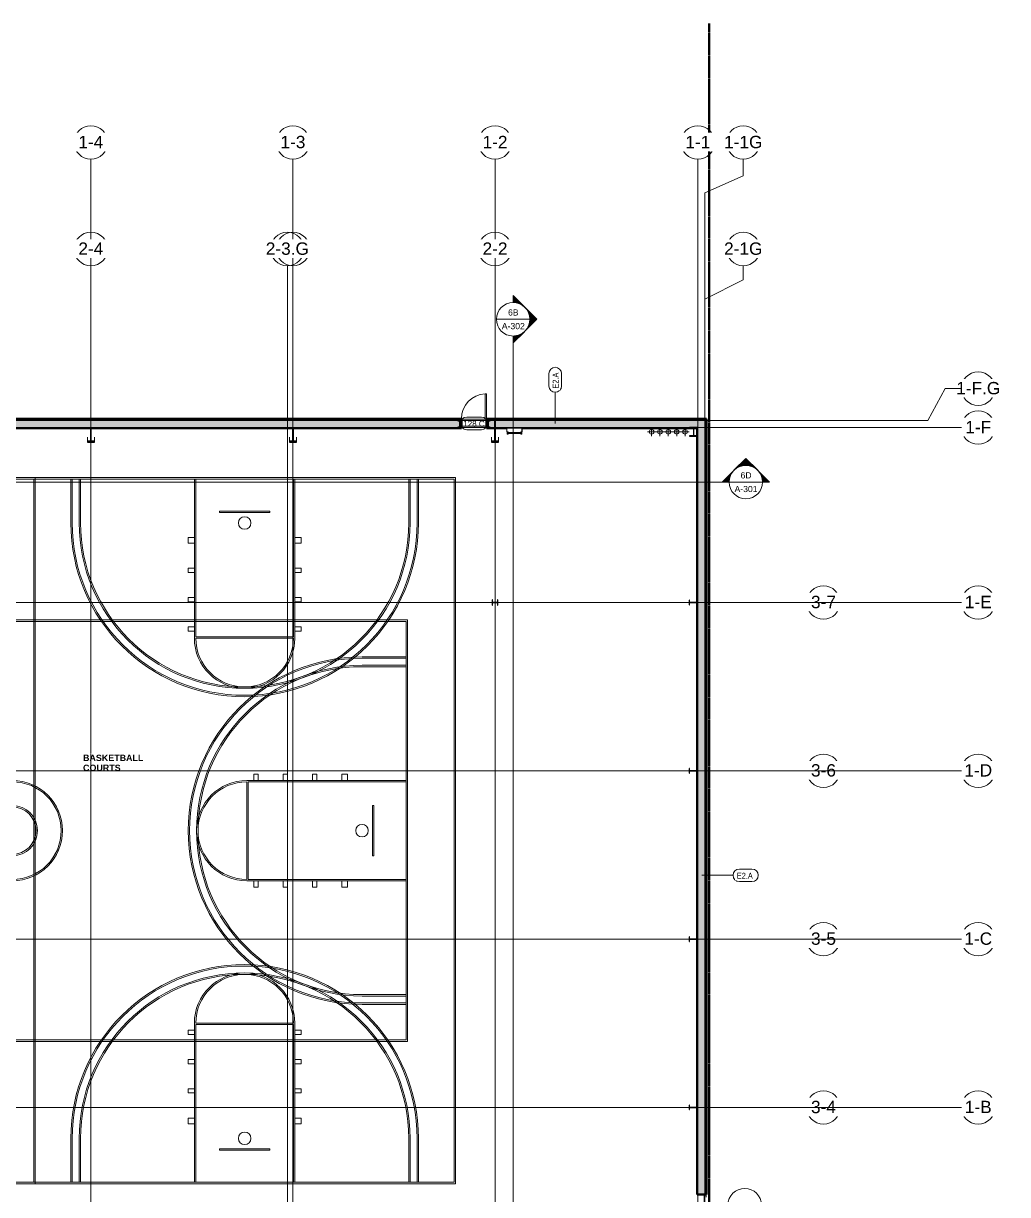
# Model space of a CAD drawing. Header units: inches. Extents: x 23906 to 26716, y -23130 to -20467.
# Drawn here: x 25305 to 26715, y -22234 to -20555 of the extents above; entities that cross this region are included whole.
import ezdxf

# ---------------------------------------------------------------- set-up
doc = ezdxf.new("R2010")
doc.units = ezdxf.units.IN
doc.header["$MEASUREMENT"] = 0
doc.linetypes.add('Grid Line 1_2_', pattern=[0.875, 0.5, -0.125, 0.125, -0.125])
doc.linetypes.add('Hidden', pattern=[0.28125, 0.1875, -0.09375])
for name, color, linetype, lineweight in [('A-DOOR', 31, 'Continuous', 13), ('A-DOOR-IDEN', 31, 'Continuous', 9), ('A-FLOR', 192, 'Continuous', 13), ('A-FLOR-OTLN', 90, 'Continuous', 13), ('A-PROP-SBCK', 71, 'Hidden', 50), ('A-WALL', 113, 'Continuous', 13), ('A-WALL-IDEN', 211, 'Continuous', 9), ('A-WALL-PATT', 111, 'Continuous', 50), ('E-POWR-CNTR', 130, 'Continuous', 9), ('E-POWR-RISE', 130, 'Continuous', 9), ('G-ANNO-SYMB', 111, 'Continuous', 9), ('G-ANNO-TEXT', 231, 'Continuous', 9), ('L-SITE-WALL', 31, 'Continuous', 13), ('Q-SPCQ', 91, 'Continuous', 9), ('S-BEAM', 12, 'Continuous', 9), ('S-COLS', 52, 'Continuous', 9), ('S-GRID', 1, 'Continuous', 9), ('S-GRID-IDEN', 1, 'Continuous', 9)]:
    doc.layers.add(name, color=color, linetype=linetype, lineweight=lineweight)
doc.styles.add('Arial', font='arial.ttf', dxfattribs={"height": 17.703593})
doc.styles.add('Arial_1', font='arial.ttf', dxfattribs={"height": 8.851796})
doc.styles.add('Arial_B', font='arialbd.ttf', dxfattribs={"height": 9.132806})
doc.styles.add('Century Gothic', font='GOTHIC.TTF', dxfattribs={"height": 8.622671})
doc.styles.add('Century Gothic_1', font='GOTHIC.TTF', dxfattribs={"width": 0.8, "height": 8.622671})
pattern_1 = [(0, (0, 0), (0, 12), []), (90, (0, 0), (-12, 7e-16), [])]
pattern_2 = [(161.57, (0.48, 0.48), (-3.839953776, -1.544e-05), [0, -27.322, 3.034, 0]), (18.43, (-0.48, 0.48), (-3.839953776, 1.544e-05), [0, -27.322, 3.034, 0]), (108.43, (0.48, 0.48), (1.919622, -9.60052459), [9.106, -21.25]), (71.57, (-0.48, 0.48), (1.919622, 9.60052459), [9.106, -21.25])]
pattern_3 = [(45, (0, 0), (-9.503515, 9.503515), []), (45, (0, 14.4), (-9.503515, 9.503515), [])]
pattern_4 = [(225, (25691.39, -22360.053), (9.503515, -9.503515), []), (225, (25691.39, -22374.453), (9.503515, -9.503515), [])]
pattern_5 = [(225, (25401.89, -22360.053), (9.503515, -9.503515), []), (225, (25401.89, -22374.453), (9.503515, -9.503515), [])]
pattern_6 = [(225, (25980.89, -22360.053), (9.503515, -9.503515), []), (225, (25980.89, -22374.453), (9.503515, -9.503515), [])]

# ---------------------------------------------------------------- blocks, each defined once
blk = doc.blocks.new('Struct_Xcel_Sports Complex_rvt-1-Enlarged First Floor Plan _East_')
at = {"layer": 'A-FLOR', "color": 10}
blk.add_line((25932.8, -21132.3), (25968.8, -21132.3), dxfattribs=at)
at = {"layer": 'L-SITE-WALL', "color": 10}
for p, q in [((25932.8, -21124.3), (25968.8, -21124.3)), ((25968.8, -21132.3), (25932.8, -21132.3))]:
    blk.add_line(p, q, dxfattribs=at)
blk = doc.blocks.new('columns and girder2 - one-1334686-Enlarged First Floor Plan _East_')
at = {"layer": 'S-BEAM'}
h = blk.add_hatch(dxfattribs=at)
h.set_pattern_fill('FP_13', color=256, style=0, pattern_type=2)
h.set_pattern_definition(pattern_4)
h.paths.add_polyline_path([(-5, -1.2), (-5, -2), (5, -2), (5, -1.2), (0, -1.2)], flags=0)
h.paths.add_polyline_path([(1.5, -17), (-5, -17), (-5, -18.5), (5, -18.5), (5, -17)], flags=0)
h.paths.add_polyline_path([(5, -1204.9), (-5, -1204.9), (-5, -1206.4), (5, -1206.4)], flags=0)
h.paths.add_polyline_path([(5, -1224.3), (-5, -1224.3), (-5, -1225), (5, -1225)], flags=0)
h = blk.add_hatch(dxfattribs=at)
h.set_pattern_fill('FP_13', color=256, style=0, pattern_type=2)
h.set_pattern_definition(pattern_4)
h.paths.add_polyline_path([(0.6, -2), (-0.6, -2), (-0.6, -17), (0.6, -17)], flags=0)
h.paths.add_polyline_path([(-0.6, -1206.4), (-0.6, -1224.3), (0.6, -1224.3), (0.6, -1206.4)], flags=0)
at = {"layer": 'S-BEAM', "lineweight": 30}
for p, q in [((-5, -1.2), (-5, -2)), ((-5, -2), (5, -2)), ((0.6, -2), (-0.6, -2)), ((-0.6, -2), (-0.6, -17)), ((0.6, -17), (0.6, -2)), ((5, -2), (5, -1.2)), ((5, -17), (-5, -17)), ((-5, -17), (-5, -18.5)), ((-5, -18.5), (5, -18.5)), ((-0.6, -17), (0.6, -17)), ((5, -18.5), (5, -17)), ((5, -1204.9), (-5, -1204.9)), ((-5, -1204.9), (-5, -1206.4)), ((-5, -1206.4), (5, -1206.4)), ((0.6, -1206.4), (-0.6, -1206.4)), ((-0.6, -1206.4), (-0.6, -1224.3)), ((0.6, -1224.3), (0.6, -1206.4)), ((5, -1206.4), (5, -1204.9)), ((5, -1224.3), (-5, -1224.3)), ((-5, -1224.3), (-5, -1225)), ((-0.6, -1224.3), (0.6, -1224.3)), ((5, -1225), (5, -1224.3))]:
    blk.add_line(p, q, dxfattribs=at)
at = {"layer": 'S-BEAM'}
for p, q in [((-5, -17), (-5, -10.7)), ((5, -10.7), (5, -17)), ((-5, -1211.9), (-5, -1206.4)), ((5, -1206.4), (5, -1211.9))]:
    blk.add_line(p, q, dxfattribs=at)
blk = doc.blocks.new('columns and girder2 - one-V9-Enlarged First Floor Plan _East_')
at = {"layer": 'S-BEAM'}
h = blk.add_hatch(dxfattribs=at)
h.set_pattern_fill('FP_14', color=256, style=0, pattern_type=2)
h.set_pattern_definition(pattern_5)
h.paths.add_polyline_path([(0, -1.2), (-5, -1.2), (-5, -2), (5, -2), (5, -1.2)], flags=0)
h.paths.add_polyline_path([(5, -17), (-5, -17), (-5, -18.5), (5, -18.5)], flags=0)
h.paths.add_polyline_path([(-5, -1204.9), (-5, -1206.4), (5, -1206.4), (5, -1204.9)], flags=0)
h.paths.add_polyline_path([(5, -1224.3), (-5, -1224.3), (-5, -1225), (5, -1225)], flags=0)
h = blk.add_hatch(dxfattribs=at)
h.set_pattern_fill('FP_14', color=256, style=0, pattern_type=2)
h.set_pattern_definition(pattern_5)
h.paths.add_polyline_path([(-0.6, -2), (-0.6, -17), (0.6, -17), (0.6, -2)], flags=0)
h.paths.add_polyline_path([(0.6, -1206.4), (-0.6, -1206.4), (-0.6, -1224.3), (0.6, -1224.3)], flags=0)
at = {"layer": 'S-BEAM', "lineweight": 30}
for p, q in [((-5, -1.2), (-5, -2)), ((-5, -2), (5, -2)), ((0.6, -2), (-0.6, -2)), ((-0.6, -2), (-0.6, -17)), ((0.6, -17), (0.6, -2)), ((5, -2), (5, -1.2)), ((5, -17), (-5, -17)), ((-5, -17), (-5, -18.5)), ((-5, -18.5), (5, -18.5)), ((-0.6, -17), (0.6, -17)), ((5, -18.5), (5, -17)), ((5, -1204.9), (-5, -1204.9)), ((-5, -1204.9), (-5, -1206.4)), ((-5, -1206.4), (5, -1206.4)), ((0.6, -1206.4), (-0.6, -1206.4)), ((-0.6, -1206.4), (-0.6, -1224.3)), ((0.6, -1224.3), (0.6, -1206.4)), ((5, -1206.4), (5, -1204.9)), ((5, -1224.3), (-5, -1224.3)), ((-5, -1224.3), (-5, -1225)), ((-0.6, -1224.3), (0.6, -1224.3)), ((5, -1225), (5, -1224.3))]:
    blk.add_line(p, q, dxfattribs=at)
at = {"layer": 'S-BEAM'}
for p, q in [((-5, -17), (-5, -10.7)), ((5, -10.7), (5, -17)), ((-5, -1211.9), (-5, -1206.4)), ((5, -1206.4), (5, -1211.9))]:
    blk.add_line(p, q, dxfattribs=at)
blk = doc.blocks.new('columns and girder2 - one-V14-Enlarged First Floor Plan _East_')
at = {"layer": 'S-BEAM'}
h = blk.add_hatch(dxfattribs=at)
h.set_pattern_fill('FP_19', color=256, style=0, pattern_type=2)
h.set_pattern_definition(pattern_6)
h.paths.add_polyline_path([(-5, -0.5), (-5, -2), (5, -2), (5, -0.5)], flags=0)
h.paths.add_polyline_path([(-5, -17), (-5, -18.5), (5, -18.5), (5, -17)], flags=0)
h.paths.add_polyline_path([(-5, -1204.9), (-5, -1206.4), (5, -1206.4), (5, -1204.9)], flags=0)
h.paths.add_polyline_path([(5, -1224.3), (-5, -1224.3), (-5, -1225), (5, -1225)], flags=0)
h = blk.add_hatch(dxfattribs=at)
h.set_pattern_fill('FP_19', color=256, style=0, pattern_type=2)
h.set_pattern_definition(pattern_6)
h.paths.add_polyline_path([(0.6, -2), (-0.6, -2), (-0.6, -17), (0.6, -17)], flags=0)
h.paths.add_polyline_path([(-0.6, -1206.4), (-0.6, -1224.3), (0.6, -1224.3), (0.6, -1206.4)], flags=0)
at = {"layer": 'S-BEAM', "lineweight": 30}
for p, q in [((5, -0.5), (-5, -0.5)), ((-5, -0.5), (-5, -2)), ((-5, -2), (5, -2)), ((0.6, -2), (-0.6, -2)), ((-0.6, -2), (-0.6, -17)), ((0.6, -17), (0.6, -2)), ((5, -2), (5, -0.5)), ((5, -17), (-5, -17)), ((-5, -17), (-5, -18.5)), ((-5, -18.5), (5, -18.5)), ((-0.6, -17), (0.6, -17)), ((5, -18.5), (5, -17)), ((5, -1204.9), (-5, -1204.9)), ((-5, -1204.9), (-5, -1206.4)), ((-5, -1206.4), (5, -1206.4)), ((0.6, -1206.4), (-0.6, -1206.4)), ((-0.6, -1206.4), (-0.6, -1224.3)), ((0.6, -1224.3), (0.6, -1206.4)), ((5, -1206.4), (5, -1204.9)), ((5, -1224.3), (-5, -1224.3)), ((-5, -1224.3), (-5, -1225)), ((-0.6, -1224.3), (0.6, -1224.3)), ((5, -1225), (5, -1224.3))]:
    blk.add_line(p, q, dxfattribs=at)
at = {"layer": 'S-BEAM'}
for p, q in [((-5, -17), (-5, -10.7)), ((5, -10.7), (5, -17)), ((-5, -1212), (-5, -1206.4)), ((5, -1206.4), (5, -1211.9))]:
    blk.add_line(p, q, dxfattribs=at)
blk = doc.blocks.new('Single-Flush - 36_ x 96_-1048073-Enlarged First Floor Plan _East_')
at = {"layer": 'A-DOOR', "lineweight": 20}
for p, q in [((16, 6.6), (16, 42.6)), ((18, 42.6), (16, 42.6)), ((18, 6.6), (18, 42.6)), ((18, 6.6), (16, 6.6))]:
    blk.add_line(p, q, dxfattribs=at)
at = {"layer": 'A-DOOR', "lineweight": 9}
blk.add_arc((18, 6.6), 36.1, 93.1789, 180, dxfattribs=at)
blk = doc.blocks.new('Girt_Z - 10_D-1236892-Enlarged First Floor Plan _East_')
at = {"layer": 'S-BEAM'}
for p, q in [((26271.4, -22347.6), (26271.4, -22233.7)), ((26280.7, -22359.6), (26280.7, -22233.7)), ((26280.8, -22359.6), (26280.8, -22233.7)), ((26281.4, -22233.7), (26281.4, -22359.6)), ((26271.4, -22359.1), (26271.4, -22348)), ((26280.7, -22359.6), (26271.4, -22359.6)), ((26280.8, -22359.6), (26280.7, -22359.6)), ((26281.4, -22359.6), (26280.8, -22359.6))]:
    blk.add_line(p, q, dxfattribs=at)
blk = doc.blocks.new('lad500 - Standard-1589027-Enlarged First Floor Plan _East_')
at = {"layer": 'Q-SPCQ'}
for p, q in [((26019.6, -21135.1), (25997.8, -21135.1)), ((25997.8, -21135.1), (25997.8, -21140.6)), ((25997.8, -21140.6), (25999.5, -21140.6)), ((25998, -21140.4), (25998, -21135.2)), ((25998, -21135.2), (26019.5, -21135.2)), ((25999.5, -21140.4), (25998, -21140.4)), ((25998.1, -21140.4), (25999.6, -21140.4)), ((25998.1, -21143.7), (25998.1, -21140.4)), ((25999.6, -21143.7), (25998.1, -21143.7)), ((25999.5, -21140.6), (25999.5, -21140.4)), ((25999.6, -21140.4), (25999.6, -21141.4)), ((25999.6, -21142.7), (25999.6, -21141.4)), ((25999.6, -21141.4), (26017.8, -21141.4)), ((26017.8, -21142.7), (25999.6, -21142.7)), ((25999.6, -21142.7), (25999.6, -21143.7)), ((26017.8, -21141.4), (26017.8, -21140.4)), ((26017.8, -21140.4), (26019.3, -21140.4)), ((26017.8, -21142.7), (26017.8, -21141.4)), ((26017.8, -21143.7), (26017.8, -21142.7)), ((26019.3, -21143.7), (26017.8, -21143.7)), ((26019.5, -21140.4), (26017.9, -21140.4)), ((26017.9, -21140.4), (26017.9, -21140.6)), ((26017.9, -21140.6), (26019.6, -21140.6)), ((26019.3, -21140.4), (26019.3, -21143.7)), ((26019.5, -21135.2), (26019.5, -21140.4)), ((26019.6, -21140.6), (26019.6, -21135.1))]:
    blk.add_line(p, q, dxfattribs=at)
blk = doc.blocks.new('Grid - Grid Head - Circle-14747-Enlarged First Floor Plan _East_')
at = {"layer": 'S-GRID-IDEN'}
blk.add_circle((0, 0), 0.25, dxfattribs=at)
blk = doc.blocks.new('Section - Section Head - Filled-1526-Enlarged First Floor Plan _East_')
at = {"layer": 'G-ANNO-SYMB'}
h = blk.add_hatch(color=256, dxfattribs=at)
edge = h.paths.add_edge_path(flags=0)
edge.add_line((-0.427, 0.177), (-0.25, 0.354))
edge.add_line((-0.25, 0.354), (-0.25, 0.25))
edge.add_arc((-0.25, 0), 0.25, 90, 135)
h = blk.add_hatch(color=256, dxfattribs=at)
edge = h.paths.add_edge_path(flags=0)
edge.add_arc((-0.25, 0), 0.25, 45, 90)
edge.add_line((-0.25, 0.25), (-0.25, 0.354))
edge.add_line((-0.25, 0.354), (-0.073, 0.177))
h = blk.add_hatch(color=256, dxfattribs=at)
edge = h.paths.add_edge_path(flags=0)
edge.add_arc((-0.25, 0), 0.25, 137.9216, 180)
edge.add_line((-0.5, 0), (-0.604, 0))
edge.add_line((-0.604, 0), (-0.436, 0.168))
h = blk.add_hatch(color=256, dxfattribs=at)
edge = h.paths.add_edge_path(flags=0)
edge.add_line((-0.064, 0.168), (0.104, 0))
edge.add_line((0.104, 0), (0, 0))
edge.add_arc((-0.25, 0), 0.25, 0, 42.0784)
for p, q in [((-0.25, 0.354), (-0.604, 0)), ((-0.25, 0.354), (-0.427, 0.177)), ((-0.25, 0.354), (0.104, 0)), ((-0.25, 0.25), (-0.25, 0.354)), ((-0.073, 0.177), (-0.25, 0.354)), ((-0.25, 0.354), (-0.25, 0.25)), ((-0.436, 0.168), (-0.604, 0)), ((-0.604, 0), (-0.5, 0)), ((0.104, 0), (-0.064, 0.168)), ((0, 0), (0.104, 0)), ((-0.5, 0), (-0.604, 0)), ((0, 0), (0.104, 0))]:
    blk.add_line(p, q, dxfattribs=at)
for start, end in [(360, 180), (90, 135), (45, 90), (137.9216, 180), (180, 360), (0, 42.0784)]:
    blk.add_arc((-0.25, 0), 0.25, start, end, dxfattribs=at)
blk = doc.blocks.new('Door Tag - Door Tag-4658-Enlarged First Floor Plan _East_')
at = {"layer": 'A-DOOR-IDEN', "color": 153}
for p, q in [((-0.109375, 0.09375), (0.109375, 0.09375)), ((-0.109375, -0.09375), (0.109375, -0.09375))]:
    blk.add_line(p, q, dxfattribs=at)
for centre, start, end in [((-0.109375, 0), 90, 270), ((0.109375, 0), 270, 90)]:
    blk.add_arc(centre, 0.09375, start, end, dxfattribs=at)
blk = doc.blocks.new('Wall Tag - 1_4_-1369832-Enlarged First Floor Plan _East_')
at = {"layer": 'A-WALL-IDEN', "color": 153}
for p, q in [((-0.082, 0.097), (0.105, 0.097)), ((0.105, 0.097), (-0.082, 0.097)), ((-0.082, -0.091), (0.105, -0.091)), ((-0.082, -0.091), (0.105, -0.091))]:
    blk.add_line(p, q, dxfattribs=at)
for centre, start, end in [((-0.082, 0.003), 90, 270), ((-0.082, 0.003), 90, 270), ((0.105, 0.003), 270, 90), ((0.105, 0.003), 270, 90)]:
    blk.add_arc(centre, 0.0937, start, end, dxfattribs=at)

msp = doc.modelspace()

# ---------------------------------------------------------------- hatches: boundary and pattern name
at = {"layer": 'A-WALL-PATT', "lineweight": 9}
h = msp.add_hatch(dxfattribs=at)
h.set_pattern_fill('FP_10', color=256, style=0, pattern_type=2)
h.set_pattern_definition(pattern_1)
h.paths.add_polyline_path([(25981, -21124.3), (25981, -21123.3), (25968.8, -21123.3), (25968.8, -21124.3), (25980.3, -21124.3)], flags=0)
h.paths.add_polyline_path([(24207.1, -21124.3), (25932.8, -21124.3), (25932.8, -21123.3), (24207.1, -21123.3), (24207.1, -21123.9)], flags=0)
h = msp.add_hatch(dxfattribs=at)
h.set_pattern_fill('FP_9', color=256, style=0, pattern_type=2)
h.set_pattern_definition(pattern_2)
h.paths.add_polyline_path([(24881.1, -21134.3), (25932, -21134.3), (25932, -21128.4), (25932.8, -21128.4), (25932.8, -21124.3), (24207.1, -21124.3), (24207.1, -21134.3), (24813.7, -21134.3)], flags=0)
h.paths.add_polyline_path([(25980.3, -21134.3), (25980.3, -21124.3), (25968.8, -21124.3), (25968.8, -21128.4), (25969.5, -21128.4), (25969.5, -21134.3)], flags=0)
h = msp.add_hatch(dxfattribs=at)
h.set_pattern_fill('FP_10', color=256, style=0, pattern_type=2)
h.set_pattern_definition(pattern_1)
h.paths.add_polyline_path([(26282.4, -21124.3), (26282.4, -21123.3), (25981, -21123.3), (25981, -21124.3), (26281.4, -21124.3)], flags=0)
h = msp.add_hatch(dxfattribs=at)
h.set_pattern_fill('FP_9', color=256, style=0, pattern_type=2)
h.set_pattern_definition(pattern_2)
h.paths.add_polyline_path([(26281.4, -21134.3), (26281.4, -21124.3), (25981.8, -21124.3), (25981.8, -21134.3), (26279.6, -21134.3)], flags=0)
h = msp.add_hatch(dxfattribs=at)
h.set_pattern_fill('FP_10', color=256, style=0, pattern_type=2)
h.set_pattern_definition(pattern_1)
h.paths.add_polyline_path([(26281.4, -22233.7), (26282.4, -22233.7), (26282.4, -21124.3), (26281.4, -21124.3), (26281.4, -22232.9)], flags=0)
h = msp.add_hatch(dxfattribs=at)
h.set_pattern_fill('FP_9', color=256, style=0, pattern_type=2)
h.set_pattern_definition(pattern_2)
h.paths.add_polyline_path([(26281.4, -22232.9), (26281.4, -21134.3), (26271.4, -21134.3), (26271.4, -22232.9)], flags=0)
at = {"layer": 'S-COLS'}
h = msp.add_hatch(dxfattribs=at)
h.set_pattern_fill('FP_12', color=256, style=0, pattern_type=2)
h.set_pattern_definition(pattern_3)
h.paths.add_polyline_path([(25930.5, -21134.3), (25930.5, -21124.3), (25927.6, -21124.3), (25927.8, -21124.6), (25928.1, -21124.7), (25930, -21125), (25930, -21133.6), (25928.1, -21133.9), (25927.8, -21134), (25927.6, -21134.3)], flags=0)
h = msp.add_hatch(dxfattribs=at)
h.set_pattern_fill('FP_12', color=256, style=0, pattern_type=2)
h.set_pattern_definition(pattern_3)
h.paths.add_polyline_path([(25973.9, -21134.3), (25973.8, -21134), (25973.5, -21133.9), (25971.5, -21133.6), (25971.5, -21125), (25973.5, -21124.7), (25973.8, -21124.6), (25973.9, -21124.3), (25971, -21124.3), (25971, -21134.3)], flags=0)
h = msp.add_hatch(dxfattribs=at)
h.set_pattern_fill('FP_12', color=256, style=0, pattern_type=2)
h.set_pattern_definition(pattern_3)
h.paths.add_polyline_path([(26259.4, -21146.8), (26271.4, -21146.8), (26271.4, -21146.4), (26266.2, -21146.4), (26265.7, -21146.2), (26265.5, -21145.7), (26265.5, -21135.4), (26265.7, -21134.9), (26266.2, -21134.7), (26271.4, -21134.7), (26271.4, -21134.3), (26259.4, -21134.3), (26259.4, -21134.7), (26264.6, -21134.7), (26265, -21134.9), (26265.2, -21135.4), (26265.2, -21145.7), (26265, -21146.2), (26264.6, -21146.4), (26259.4, -21146.4)], flags=0)
h = msp.add_hatch(dxfattribs=at)
h.set_pattern_fill('FP_12', color=256, style=0, pattern_type=2)
h.set_pattern_definition(pattern_3)
h.paths.add_polyline_path([(25977.3, -21389.1), (25977.3, -21385.9), (25977.5, -21385.4), (25978, -21385.2), (25983.8, -21385.2), (25984.3, -21385.4), (25984.5, -21385.9), (25984.5, -21389.1), (25984.9, -21389.1), (25984.9, -21381.1), (25984.5, -21381.1), (25984.5, -21384.2), (25984.3, -21384.7), (25983.8, -21384.9), (25978, -21384.9), (25977.5, -21384.7), (25977.3, -21384.2), (25977.3, -21381.1), (25976.9, -21381.1), (25976.9, -21389.1)], flags=0)
h = msp.add_hatch(dxfattribs=at)
h.set_pattern_fill('FP_12', color=256, style=0, pattern_type=2)
h.set_pattern_definition(pattern_3)
h.paths.add_polyline_path([(26271, -21388.3), (26271.4, -21388.3), (26271.4, -21381.8), (26271, -21381.8), (26271, -21384.3), (26270.8, -21384.7), (26270.3, -21384.9), (26260.3, -21384.9), (26259.8, -21384.7), (26259.6, -21384.3), (26259.6, -21381.8), (26259.2, -21381.8), (26259.2, -21388.3), (26259.6, -21388.3), (26259.6, -21385.9), (26259.8, -21385.4), (26260.3, -21385.2), (26270.3, -21385.2), (26270.8, -21385.4), (26271, -21385.9)], flags=0)
h = msp.add_hatch(dxfattribs=at)
h.set_pattern_fill('FP_12', color=256, style=0, pattern_type=2)
h.set_pattern_definition(pattern_3)
h.paths.add_polyline_path([(26271, -21629.5), (26271.4, -21629.5), (26271.4, -21623.1), (26271, -21623.1), (26271, -21625.5), (26270.8, -21626), (26270.3, -21626.2), (26260.3, -21626.2), (26259.8, -21626), (26259.6, -21625.5), (26259.6, -21623.1), (26259.2, -21623.1), (26259.2, -21629.5), (26259.6, -21629.5), (26259.6, -21627.1), (26259.8, -21626.6), (26260.3, -21626.4), (26270.3, -21626.4), (26270.8, -21626.6), (26271, -21627.1)], flags=0)
h = msp.add_hatch(dxfattribs=at)
h.set_pattern_fill('FP_12', color=256, style=0, pattern_type=2)
h.set_pattern_definition(pattern_3)
h.paths.add_polyline_path([(26271, -21870.8), (26271.4, -21870.8), (26271.4, -21864.3), (26271, -21864.3), (26271, -21866.8), (26270.8, -21867.2), (26270.3, -21867.4), (26260.3, -21867.4), (26259.8, -21867.2), (26259.6, -21866.8), (26259.6, -21864.3), (26259.2, -21864.3), (26259.2, -21870.8), (26259.6, -21870.8), (26259.6, -21868.4), (26259.8, -21867.9), (26260.3, -21867.7), (26270.3, -21867.7), (26270.8, -21867.9), (26271, -21868.4)], flags=0)
h = msp.add_hatch(dxfattribs=at)
h.set_pattern_fill('FP_12', color=256, style=0, pattern_type=2)
h.set_pattern_definition(pattern_3)
h.paths.add_polyline_path([(26271, -22112), (26271.4, -22112), (26271.4, -22105.6), (26271, -22105.6), (26271, -22108), (26270.8, -22108.5), (26270.3, -22108.7), (26260.3, -22108.7), (26259.8, -22108.5), (26259.6, -22108), (26259.6, -22105.6), (26259.2, -22105.6), (26259.2, -22112), (26259.6, -22112), (26259.6, -22109.6), (26259.8, -22109.1), (26260.3, -22108.9), (26270.3, -22108.9), (26270.8, -22109.1), (26271, -22109.6)], flags=0)

# ---------------------------------------------------------------- linework, layer by layer
at = {"layer": 'A-FLOR'}
for p, q in [((25968.8, -21134.3), (25932.8, -21134.3)), ((25980.9, -21384.9), (25980.9, -21155.2)), ((25980.9, -22266.1), (25980.9, -21385.2))]:
    msp.add_line(p, q, dxfattribs=at)
at = {"layer": 'A-FLOR-OTLN'}
for p, q in [((24654.6, -21206.1), (25924.2, -21206.1)), ((24656.6, -21208.1), (25922.2, -21208.1)), ((25320.2, -21208.1), (25320.2, -22216.1)), ((25322.2, -21206.1), (25322.2, -22218.1)), ((25373.2, -21271.1), (25373.2, -21208.1)), ((25375.2, -21271.1), (25375.2, -21208.1)), ((25385.2, -21271.1), (25385.2, -21208.1)), ((25387.2, -21271.1), (25387.2, -21208.1)), ((25550.2, -21436.1), (25550.2, -21208.1)), ((25552.2, -21434.1), (25552.2, -21208.1)), ((25692.2, -21434.1), (25692.2, -21208.1)), ((25694.2, -21436.1), (25694.2, -21208.1)), ((25857.2, -21271.1), (25857.2, -21208.1)), ((25859.2, -21271.1), (25859.2, -21208.1)), ((25869.2, -21271.1), (25869.2, -21208.1)), ((25871.2, -21271.1), (25871.2, -21208.1)), ((25922.2, -21208.1), (25922.2, -22216.1)), ((25924.2, -21206.1), (25924.2, -22218.1)), ((25658.2, -21254.1), (25586.2, -21254.1)), ((25586.2, -21256.1), (25586.2, -21254.1)), ((25658.2, -21256.1), (25586.2, -21256.1)), ((25658.2, -21256.1), (25658.2, -21254.1)), ((25550.2, -21292.1), (25541.2, -21292.1)), ((25541.2, -21300.1), (25541.2, -21292.1)), ((25550.2, -21300.1), (25541.2, -21300.1)), ((25694.2, -21292.1), (25703.2, -21292.1)), ((25694.2, -21300.1), (25703.2, -21300.1)), ((25703.2, -21300.1), (25703.2, -21292.1)), ((25550.2, -21336.1), (25541.2, -21336.1)), ((25541.2, -21342.1), (25541.2, -21336.1)), ((25550.2, -21342.1), (25541.2, -21342.1)), ((25694.2, -21336.1), (25703.2, -21336.1)), ((25694.2, -21342.1), (25703.2, -21342.1)), ((25703.2, -21342.1), (25703.2, -21336.1)), ((25550.2, -21378.1), (25541.2, -21378.1)), ((25541.2, -21384.1), (25541.2, -21378.1)), ((25550.2, -21384.1), (25541.2, -21384.1)), ((25694.2, -21378.1), (25703.2, -21378.1)), ((25694.2, -21384.1), (25703.2, -21384.1)), ((25703.2, -21384.1), (25703.2, -21378.1)), ((25855.4, -21410.1), (24723.4, -21410.1)), ((25853.4, -21412.1), (24725.4, -21412.1)), ((25853.4, -22012.1), (25853.4, -21412.1)), ((25855.4, -22014.1), (25855.4, -21410.1)), ((25550.2, -21420.1), (25541.2, -21420.1)), ((25541.2, -21426.1), (25541.2, -21420.1)), ((25550.2, -21426.1), (25541.2, -21426.1)), ((25692.2, -21434.1), (25552.2, -21434.1)), ((25692.2, -21436.1), (25552.2, -21436.1)), ((25694.2, -21420.1), (25703.2, -21420.1)), ((25694.2, -21426.1), (25703.2, -21426.1)), ((25703.2, -21426.1), (25703.2, -21420.1)), ((25790.4, -21463.1), (25853.4, -21463.1)), ((25790.4, -21465.1), (25853.4, -21465.1)), ((25790.4, -21475.1), (25853.4, -21475.1)), ((25790.4, -21477.1), (25853.4, -21477.1)), ((25635.4, -21631.1), (25641.4, -21631.1)), ((25635.4, -21640.1), (25635.4, -21631.1)), ((25641.4, -21640.1), (25641.4, -21631.1)), ((25677.4, -21631.1), (25683.4, -21631.1)), ((25677.4, -21640.1), (25677.4, -21631.1)), ((25683.4, -21640.1), (25683.4, -21631.1)), ((25719.4, -21631.1), (25725.4, -21631.1)), ((25719.4, -21640.1), (25719.4, -21631.1)), ((25725.4, -21640.1), (25725.4, -21631.1)), ((25761.4, -21631.1), (25769.4, -21631.1)), ((25761.4, -21640.1), (25761.4, -21631.1)), ((25769.4, -21640.1), (25769.4, -21631.1)), ((25625.4, -21640.1), (25853.4, -21640.1)), ((25625.4, -21782.1), (25625.4, -21642.1)), ((25627.4, -21782.1), (25627.4, -21642.1)), ((25627.4, -21642.1), (25853.4, -21642.1)), ((25805.4, -21748.1), (25805.4, -21676.1)), ((25805.4, -21676.1), (25807.4, -21676.1)), ((25807.4, -21748.1), (25807.4, -21676.1)), ((25805.4, -21748.1), (25807.4, -21748.1)), ((25625.4, -21784.1), (25853.4, -21784.1)), ((25627.4, -21782.1), (25853.4, -21782.1)), ((25635.4, -21784.1), (25635.4, -21793.1)), ((25641.4, -21784.1), (25641.4, -21793.1)), ((25677.4, -21784.1), (25677.4, -21793.1)), ((25683.4, -21784.1), (25683.4, -21793.1)), ((25719.4, -21784.1), (25719.4, -21793.1)), ((25725.4, -21784.1), (25725.4, -21793.1)), ((25761.4, -21784.1), (25761.4, -21793.1)), ((25769.4, -21784.1), (25769.4, -21793.1)), ((25635.4, -21793.1), (25641.4, -21793.1)), ((25677.4, -21793.1), (25683.4, -21793.1)), ((25719.4, -21793.1), (25725.4, -21793.1)), ((25761.4, -21793.1), (25769.4, -21793.1)), ((25790.4, -21947.1), (25853.4, -21947.1)), ((25790.4, -21949.1), (25853.4, -21949.1)), ((25790.4, -21959.1), (25853.4, -21959.1)), ((25790.4, -21961.1), (25853.4, -21961.1)), ((25550.2, -21988.1), (25550.2, -22216.1)), ((25692.2, -21988.1), (25552.2, -21988.1)), ((25692.2, -21990.1), (25552.2, -21990.1)), ((25552.2, -21990.1), (25552.2, -22216.1)), ((25692.2, -21990.1), (25692.2, -22216.1)), ((25694.2, -21988.1), (25694.2, -22216.1)), ((25541.2, -21998.1), (25541.2, -22004.1)), ((25550.2, -21998.1), (25541.2, -21998.1)), ((25550.2, -22004.1), (25541.2, -22004.1)), ((25694.2, -21998.1), (25703.2, -21998.1)), ((25694.2, -22004.1), (25703.2, -22004.1)), ((25703.2, -21998.1), (25703.2, -22004.1)), ((24723.4, -22014.1), (25855.4, -22014.1)), ((24725.4, -22012.1), (25853.4, -22012.1)), ((25541.2, -22040.1), (25541.2, -22046.1)), ((25550.2, -22040.1), (25541.2, -22040.1)), ((25694.2, -22040.1), (25703.2, -22040.1)), ((25703.2, -22040.1), (25703.2, -22046.1)), ((25550.2, -22046.1), (25541.2, -22046.1)), ((25694.2, -22046.1), (25703.2, -22046.1)), ((25541.2, -22082.1), (25541.2, -22088.1)), ((25550.2, -22082.1), (25541.2, -22082.1)), ((25550.2, -22088.1), (25541.2, -22088.1)), ((25694.2, -22082.1), (25703.2, -22082.1)), ((25694.2, -22088.1), (25703.2, -22088.1)), ((25703.2, -22082.1), (25703.2, -22088.1)), ((25541.2, -22124.1), (25541.2, -22132.1)), ((25550.2, -22124.1), (25541.2, -22124.1)), ((25694.2, -22124.1), (25703.2, -22124.1)), ((25703.2, -22124.1), (25703.2, -22132.1)), ((25550.2, -22132.1), (25541.2, -22132.1)), ((25694.2, -22132.1), (25703.2, -22132.1)), ((25373.2, -22153.1), (25373.2, -22216.1)), ((25375.2, -22153.1), (25375.2, -22216.1)), ((25385.2, -22153.1), (25385.2, -22216.1)), ((25387.2, -22153.1), (25387.2, -22216.1)), ((25857.2, -22153.1), (25857.2, -22216.1)), ((25859.2, -22153.1), (25859.2, -22216.1)), ((25869.2, -22153.1), (25869.2, -22216.1)), ((25871.2, -22153.1), (25871.2, -22216.1)), ((25658.2, -22168.1), (25586.2, -22168.1)), ((25586.2, -22168.1), (25586.2, -22170.1)), ((25658.2, -22170.1), (25586.2, -22170.1)), ((25658.2, -22168.1), (25658.2, -22170.1)), ((24654.6, -22218.1), (25924.2, -22218.1)), ((24656.6, -22216.1), (25922.2, -22216.1))]:
    msp.add_line(p, q, dxfattribs=at)
for centre, radius in [((25622.2, -21271.1), 9), ((25289.4, -21712.1), 72), ((25289.4, -21712.1), 70), ((25289.4, -21712.1), 36), ((25289.4, -21712.1), 34), ((25790.4, -21712.1), 9), ((25622.2, -22153.1), 9)]:
    msp.add_circle(centre, radius, dxfattribs=at)
for centre, radius, start, end in [((25622.2, -21271.1), 249, 180, 270), ((25622.2, -21271.1), 247, 180, 270), ((25622.2, -21271.1), 237, 180, 270), ((25622.2, -21271.1), 235, 180, 270), ((25622.2, -21271.1), 247, 270, 0), ((25622.2, -21271.1), 249, 270, 0), ((25622.2, -21271.1), 235, 270, 0), ((25622.2, -21271.1), 237, 270, 0), ((25622.2, -21436.1), 72, 180, 360), ((25622.2, -21436.1), 70, 180, 0), ((25790.4, -21712.1), 249, 90, 180), ((25790.4, -21712.1), 247, 90, 180), ((25790.4, -21712.1), 237, 90, 180), ((25790.4, -21712.1), 235, 90, 180), ((25625.4, -21712.1), 72, 90, 270), ((25625.4, -21712.1), 70, 90, 270), ((25790.4, -21712.1), 249, 180, 270), ((25790.4, -21712.1), 247, 180, 270), ((25790.4, -21712.1), 237, 180, 270), ((25790.4, -21712.1), 235, 180, 270), ((25622.2, -22153.1), 249, 90, 180), ((25622.2, -22153.1), 247, 90, 180), ((25622.2, -22153.1), 249, 0, 90), ((25622.2, -22153.1), 247, 0, 90), ((25622.2, -22153.1), 237, 90, 180), ((25622.2, -22153.1), 235, 90, 180), ((25622.2, -21988.1), 72, 0, 180), ((25622.2, -21988.1), 70, 360, 180), ((25622.2, -22153.1), 237, 0, 90), ((25622.2, -22153.1), 235, 0, 90)]:
    msp.add_arc(centre, radius, start, end, dxfattribs=at)
at = {"layer": 'A-PROP-SBCK'}
msp.add_line((26287.5, -20555.1), (26287.5, -23033.9), dxfattribs=at)
at = {"layer": 'A-WALL', "lineweight": 50}
for p, q in [((25932.8, -21121.8), (24207.1, -21121.8)), ((25932.8, -21135.1), (25932.8, -21121.8)), ((25968.8, -21121.8), (25968.8, -21135.1)), ((26283.9, -21121.8), (25968.8, -21121.8)), ((26283.9, -22233.7), (26283.9, -21121.8)), ((24207.1, -21135.1), (25932.8, -21135.1)), ((25968.8, -21135.1), (25997.8, -21135.1)), ((26019.6, -21135.1), (26270.6, -21135.1)), ((26270.6, -21135.1), (26270.6, -22233.7)), ((26270.6, -22233.7), (26283.9, -22233.7))]:
    msp.add_line(p, q, dxfattribs=at)
at = {"layer": 'A-WALL'}
for p, q in [((25932.8, -21123.3), (24207.1, -21123.3)), ((25932.8, -21124.3), (24207.1, -21124.3)), ((25932, -21134.3), (25932, -21128.4)), ((25932.8, -21128.4), (25932, -21128.4)), ((25968.8, -21123.3), (26282.4, -21123.3)), ((25968.8, -21124.3), (26281.4, -21124.3)), ((25969.5, -21128.4), (25968.8, -21128.4)), ((25969.5, -21128.4), (25969.5, -21134.3)), ((25980.3, -21124.3), (25980.3, -21134.3)), ((25981.8, -21134.3), (25981.8, -21124.3)), ((26281.4, -22233.7), (26281.4, -21124.3)), ((26282.4, -22233.7), (26282.4, -21123.3)), ((24207.1, -21134.3), (25932, -21134.3)), ((25969.5, -21134.3), (25980.3, -21134.3)), ((25981.8, -21134.3), (26271.4, -21134.3)), ((26271.4, -22232.9), (26271.4, -21134.3)), ((26271.4, -22232.9), (26281.4, -22232.9))]:
    msp.add_line(p, q, dxfattribs=at)
at = {"layer": 'A-WALL-IDEN', "color": 153}
for p, q in [((26067.1, -21128.4), (26067.1, -21083.8)), ((26277.3, -21776.1), (26321.9, -21776.1))]:
    msp.add_line(p, q, dxfattribs=at)
at = {"layer": 'E-POWR-CNTR'}
for p, q in [((26199.1, -21140.5), (26211.1, -21140.5)), ((26205.1, -21146.5), (26205.1, -21134.5)), ((26211.1, -21140.5), (26223.1, -21140.5)), ((26217.1, -21146.5), (26217.1, -21134.5)), ((26223.1, -21140.5), (26235.1, -21140.5)), ((26229.1, -21146.5), (26229.1, -21134.5)), ((26235.1, -21140.5), (26247.1, -21140.5)), ((26241.1, -21146.5), (26241.1, -21134.5)), ((26247.1, -21140.5), (26259.1, -21140.5)), ((26253.1, -21146.5), (26253.1, -21134.5))]:
    msp.add_line(p, q, dxfattribs=at)
at = {"layer": 'E-POWR-RISE'}
for centre, start, end in [((26205.1, -21140.5), 0, 180), ((26205.1, -21140.5), 180, 0), ((26217.1, -21140.5), 0, 180), ((26217.1, -21140.5), 180, 0), ((26229.1, -21140.5), 0, 180), ((26229.1, -21140.5), 180, 0), ((26241.1, -21140.5), 0, 180), ((26241.1, -21140.5), 180, 0), ((26253.1, -21140.5), 0, 180), ((26253.1, -21140.5), 180, 0)]:
    msp.add_arc(centre, 3.31, start, end, dxfattribs=at)
at = {"layer": 'G-ANNO-SYMB'}
for p, q in [((25982.8, -20979.1), (26030.8, -20979.1)), ((26006.8, -21003.1), (26006.8, -22908.8)), ((26316.2, -21212.5), (23917.1, -21212.5)), ((26316.2, -21212.5), (26364.2, -21212.5))]:
    msp.add_line(p, q, dxfattribs=at)
at = {"layer": 'L-SITE-WALL'}
for p, q in [((25932.8, -21122.3), (25968.8, -21122.3)), ((25968.8, -21124.3), (25932.8, -21124.3)), ((26283.4, -22233.7), (26283.4, -22237.3))]:
    msp.add_line(p, q, dxfattribs=at)
at = {"layer": 'S-COLS', "lineweight": 30}
for p, q in [((25930.5, -21124.3), (25927.6, -21124.3)), ((25928.1, -21124.7), (25930, -21125)), ((25930, -21133.6), (25928.1, -21133.9)), ((25930, -21125), (25930, -21133.6)), ((25930.5, -21134.3), (25930.5, -21124.3)), ((25973.9, -21124.3), (25971, -21124.3)), ((25971, -21124.3), (25971, -21134.3)), ((25971.5, -21125), (25973.5, -21124.7)), ((25971.5, -21133.6), (25971.5, -21125)), ((25973.5, -21133.9), (25971.5, -21133.6)), ((25927.6, -21134.3), (25930.5, -21134.3)), ((25971, -21134.3), (25973.9, -21134.3)), ((26271.4, -21134.3), (26259.4, -21134.3)), ((26259.4, -21134.3), (26259.4, -21134.7)), ((26259.4, -21134.7), (26264.6, -21134.7)), ((26264.6, -21146.4), (26259.4, -21146.4)), ((26259.4, -21146.4), (26259.4, -21146.8)), ((26259.4, -21146.8), (26271.4, -21146.8)), ((26265.2, -21135.4), (26265.2, -21145.7)), ((26265.5, -21145.7), (26265.5, -21135.4)), ((26266.2, -21134.7), (26271.4, -21134.7)), ((26271.4, -21146.4), (26266.2, -21146.4)), ((26271.4, -21134.7), (26271.4, -21134.3)), ((26271.4, -21146.8), (26271.4, -21146.4)), ((25977.3, -21381.1), (25976.9, -21381.1)), ((25976.9, -21381.1), (25976.9, -21389.1)), ((25977.3, -21384.2), (25977.3, -21381.1)), ((25983.8, -21384.9), (25978, -21384.9)), ((25978, -21385.2), (25983.8, -21385.2)), ((25984.9, -21381.1), (25984.5, -21381.1)), ((25984.5, -21381.1), (25984.5, -21384.2)), ((25984.9, -21389.1), (25984.9, -21381.1)), ((26259.6, -21381.8), (26259.2, -21381.8)), ((26259.2, -21381.8), (26259.2, -21388.3)), ((26259.6, -21384.3), (26259.6, -21381.8)), ((26270.3, -21384.9), (26260.3, -21384.9)), ((26260.3, -21385.2), (26270.3, -21385.2)), ((26271.4, -21381.8), (26271, -21381.8)), ((26271, -21381.8), (26271, -21384.3)), ((26271.4, -21388.3), (26271.4, -21381.8)), ((25976.9, -21389.1), (25977.3, -21389.1)), ((25977.3, -21389.1), (25977.3, -21385.9)), ((25984.5, -21385.9), (25984.5, -21389.1)), ((25984.5, -21389.1), (25984.9, -21389.1)), ((26259.2, -21388.3), (26259.6, -21388.3)), ((26259.6, -21388.3), (26259.6, -21385.9)), ((26271, -21385.9), (26271, -21388.3)), ((26271, -21388.3), (26271.4, -21388.3)), ((26259.6, -21623.1), (26259.2, -21623.1)), ((26259.2, -21623.1), (26259.2, -21629.5)), ((26259.2, -21629.5), (26259.6, -21629.5)), ((26259.6, -21625.5), (26259.6, -21623.1)), ((26259.6, -21629.5), (26259.6, -21627.1)), ((26270.3, -21626.2), (26260.3, -21626.2)), ((26260.3, -21626.4), (26270.3, -21626.4)), ((26271.4, -21623.1), (26271, -21623.1)), ((26271, -21623.1), (26271, -21625.5)), ((26271, -21627.1), (26271, -21629.5)), ((26271, -21629.5), (26271.4, -21629.5)), ((26271.4, -21629.5), (26271.4, -21623.1)), ((26259.6, -21864.3), (26259.2, -21864.3)), ((26259.2, -21864.3), (26259.2, -21870.8)), ((26259.2, -21870.8), (26259.6, -21870.8)), ((26259.6, -21866.8), (26259.6, -21864.3)), ((26259.6, -21870.8), (26259.6, -21868.4)), ((26270.3, -21867.4), (26260.3, -21867.4)), ((26260.3, -21867.7), (26270.3, -21867.7)), ((26271.4, -21864.3), (26271, -21864.3)), ((26271, -21864.3), (26271, -21866.8)), ((26271, -21868.4), (26271, -21870.8)), ((26271, -21870.8), (26271.4, -21870.8)), ((26271.4, -21870.8), (26271.4, -21864.3)), ((26259.6, -22105.6), (26259.2, -22105.6)), ((26259.2, -22105.6), (26259.2, -22112)), ((26259.6, -22108), (26259.6, -22105.6)), ((26271.4, -22105.6), (26271, -22105.6)), ((26271, -22105.6), (26271, -22108)), ((26271.4, -22112), (26271.4, -22105.6)), ((26259.2, -22112), (26259.6, -22112)), ((26259.6, -22112), (26259.6, -22109.6)), ((26270.3, -22108.7), (26260.3, -22108.7)), ((26260.3, -22108.9), (26270.3, -22108.9)), ((26271, -22109.6), (26271, -22112)), ((26271, -22112), (26271.4, -22112))]:
    msp.add_line(p, q, dxfattribs=at)
for centre, radius, start, end in [((25928.1, -21124.3), 0.436, 180, 270), ((25928.1, -21134.3), 0.436, 90, 180), ((25973.5, -21124.3), 0.436, 270, 0), ((25973.5, -21134.3), 0.436, 0, 90), ((26264.6, -21135.4), 0.691, 0, 90), ((26264.6, -21145.7), 0.691, 270, 0), ((26266.2, -21135.4), 0.691, 90, 180), ((26266.2, -21145.7), 0.691, 180, 270), ((25978, -21384.2), 0.69, 180, 270), ((25978, -21385.9), 0.69, 90, 180), ((25983.8, -21384.2), 0.69, 270, 0), ((25983.8, -21385.9), 0.69, 0, 90), ((26260.3, -21384.3), 0.683, 180, 270), ((26260.3, -21385.9), 0.683, 90, 180), ((26270.3, -21384.3), 0.683, 270, 0), ((26270.3, -21385.9), 0.683, 0, 90), ((26260.3, -21625.5), 0.683, 180, 270), ((26260.3, -21627.1), 0.683, 90, 180), ((26270.3, -21625.5), 0.683, 270, 0), ((26270.3, -21627.1), 0.683, 0, 90), ((26260.3, -21866.8), 0.683, 180, 270), ((26260.3, -21868.4), 0.683, 90, 180), ((26270.3, -21866.8), 0.683, 270, 0), ((26270.3, -21868.4), 0.683, 0, 90), ((26260.3, -22108), 0.683, 180, 270), ((26260.3, -22109.6), 0.683, 90, 180), ((26270.3, -22108), 0.683, 270, 0), ((26270.3, -22109.6), 0.683, 0, 90)]:
    msp.add_arc(centre, radius, start, end, dxfattribs=at)
at = {"layer": 'S-GRID', "linetype": 'Grid Line 1_2_'}
for p, q in [((25401.9, -22929.3), (25401.9, -20749.7)), ((25691.4, -22929.3), (25691.4, -20749.7)), ((25980.9, -22929.3), (25980.9, -20749.7)), ((26271.4, -22389.6), (26271.4, -20749.7)), ((26281.4, -22881.3), (26281.4, -20797.7)), ((25683.4, -23010.9), (25683.4, -20902.4)), ((25691.4, -23058.9), (25691.4, -20902.4)), ((25980.9, -23058.9), (25980.9, -20902.4)), ((26281.4, -23010.9), (26281.4, -20950.4)), ((26601, -21124.3), (24012.5, -21124.3))]:
    msp.add_line(p, q, dxfattribs=at)
at = {"layer": 'S-GRID'}
for p, q in [((26336.5, -20773.7), (26336.5, -20749.7)), ((26281.4, -20797.7), (26336.5, -20773.7)), ((26336.5, -20922.8), (26336.5, -20902.4)), ((26281.4, -20950.4), (26336.5, -20922.8))]:
    msp.add_line(p, q, dxfattribs=at)

# ---------------------------------------------------------------- block references
at = {"layer": 'A-DOOR'}
msp.add_blockref('Single-Flush - 36_ x 96_-1048073-Enlarged First Floor Plan _East_', (25950.8, -21128.4), dxfattribs=at)
at = {"layer": 'A-DOOR-IDEN', "color": 153, "xscale": 95.99999999999994, "yscale": 95.99999999999994, "zscale": 95.99999999999994}
msp.add_blockref('Door Tag - Door Tag-4658-Enlarged First Floor Plan _East_', (25950.8, -21128.4), dxfattribs=at)
at = {"layer": 'A-WALL-IDEN', "color": 153, "xscale": 95.99999999999994, "yscale": 95.99999999999994, "zscale": 95.99999999999994, "rotation": 89.99999999999991}
msp.add_blockref('Wall Tag - 1_4_-1369832-Enlarged First Floor Plan _East_', (26067.4, -21066.9), dxfattribs=at)
at = {"layer": 'A-WALL-IDEN', "color": 153, "xscale": 95.99999999999994, "yscale": 95.99999999999994, "zscale": 95.99999999999994}
msp.add_blockref('Wall Tag - 1_4_-1369832-Enlarged First Floor Plan _East_', (26338.8, -21776.4), dxfattribs=at)
at = {"layer": 'G-ANNO-SYMB', "xscale": 95.99999999999994, "yscale": 95.99999999999994, "zscale": 95.99999999999994}
for p, rotation in [((26006.8, -21003.1), 269.9999999999996), ((26314.6, -22248.8), 180)]:
    msp.add_blockref('Section - Section Head - Filled-1526-Enlarged First Floor Plan _East_', p, dxfattribs=dict(at, rotation=rotation))
at = {"layer": 'G-ANNO-SYMB', "extrusion": (0, 0, -1), "xscale": 95.99999999999994, "yscale": 95.99999999999994, "zscale": 95.99999999999994}
msp.add_blockref('Section - Section Head - Filled-1526-Enlarged First Floor Plan _East_', (-26316.2, -21212.5), dxfattribs=at)
at = {"layer": 'Q-SPCQ'}
msp.add_blockref('lad500 - Standard-1589027-Enlarged First Floor Plan _East_', (0, 0), dxfattribs=at)
at = {"layer": 'S-BEAM', "rotation": 180}
for name, p in [('columns and girder2 - one-V9-Enlarged First Floor Plan _East_', (25401.9, -22360.1)), ('columns and girder2 - one-1334686-Enlarged First Floor Plan _East_', (25691.4, -22360.1)), ('columns and girder2 - one-V14-Enlarged First Floor Plan _East_', (25980.9, -22360.1))]:
    msp.add_blockref(name, p, dxfattribs=at)
at = {"layer": 'S-BEAM'}
msp.add_blockref('Girt_Z - 10_D-1236892-Enlarged First Floor Plan _East_', (0, 0), dxfattribs=at)
at = {"layer": 'S-GRID-IDEN', "xscale": 95.99999999999994, "yscale": 95.99999999999994, "zscale": 95.99999999999994}
for p in [(25401.9, -20725.7), (25691.4, -20725.7), (25980.9, -20725.7), (26336.5, -20725.7), (25401.9, -20878.4), (25691.4, -20878.4), (25980.9, -20878.4), (26336.5, -20878.4)]:
    msp.add_blockref('Grid - Grid Head - Circle-14747-Enlarged First Floor Plan _East_', p, dxfattribs=at)
for p, rotation in [((26673, -21078.5), 89.99999999999982), ((26673, -21134.3), 89.99999999999982), ((26451.3, -21385.1), 89.99999999999987), ((26673, -21385.1), 89.9999999999998), ((26451.3, -21626.3), 89.99999999999987), ((26673, -21626.3), 89.9999999999998), ((26451.3, -21867.6), 89.99999999999987), ((26673, -21867.6), 89.9999999999998), ((26451.3, -22108.8), 89.99999999999987), ((26673, -22108.8), 89.9999999999998)]:
    msp.add_blockref('Grid - Grid Head - Circle-14747-Enlarged First Floor Plan _East_', p, dxfattribs=dict(at, rotation=rotation))

# ---------------------------------------------------------------- texts
at = {"layer": 'A-DOOR-IDEN', "insert": (25950.7, -21124.6), "char_height": 8.62, "width": 39.096, "attachment_point": 2, "line_spacing_factor": 0.984117, "style": 'Century Gothic'}
msp.add_mtext('128.C', dxfattribs=at)
at = {"layer": 'G-ANNO-SYMB', "char_height": 8.85, "attachment_point": 2, "line_spacing_factor": 0.938532, "style": 'Arial_1'}
for s, insert, width in [('6B', (26007.1, -20964.9), 18.036), ('A-302', (26007.1, -20984.5), 39.312), ('6D', (26340.5, -21198.4), 18.792), ('A-301', (26340.5, -21218), 39.312)]:
    msp.add_mtext(s, dxfattribs=dict(at, insert=insert, width=width))

# ---------------------------------------------------------------- next in the draw order: texts
at = {"layer": 'A-WALL-IDEN', "insert": (26063.4, -21067), "char_height": 8.62, "width": 23.76, "attachment_point": 2, "rotation": 90, "line_spacing_factor": 0.984117, "style": 'Century Gothic_1', "bg_fill": 3, "box_fill_scale": 1.25, "bg_fill_color": 0, "bg_fill_transparency": 0}
msp.add_mtext('E2.A', dxfattribs=at)
at = {"layer": 'A-WALL-IDEN', "insert": (26338.7, -21772.5), "char_height": 8.62, "width": 23.76, "attachment_point": 2, "line_spacing_factor": 0.984117, "style": 'Century Gothic_1', "bg_fill": 3, "box_fill_scale": 1.25, "bg_fill_color": 0, "bg_fill_transparency": 0}
msp.add_mtext('E2.A', dxfattribs=at)
at = {"layer": 'S-GRID-IDEN', "char_height": 17.7, "attachment_point": 2, "line_spacing_factor": 0.938532, "style": 'Arial', "bg_fill": 3, "box_fill_scale": 1.25, "bg_fill_color": 0, "bg_fill_transparency": 0}
for s, insert, width in [('1-4', (25401.9, -20716.2), 42.552), ('1-3', (25691.4, -20716.2), 42.552), ('1-2', (25980.9, -20716.2), 42.552), ('1-1G', (26336.5, -20716.2), 65.448), ('2-4', (25401.9, -20869), 42.552), ('2-3', (25691.4, -20869), 42.552), ('2-2', (25980.9, -20869), 42.552), ('2-1G', (26336.5, -20869), 65.448), ('1-F.G', (26673.1, -21069), 75.168), ('1-F', (26673.1, -21124.8), 44.064), ('3-7', (26451.4, -21375.5), 42.552), ('1-E', (26673.1, -21375.5), 45.792), ('3-6', (26451.4, -21616.8), 42.552), ('1-D', (26673.1, -21616.8), 47.304), ('3-5', (26451.4, -21858), 42.552), ('1-C', (26673.1, -21858), 47.304), ('3-4', (26451.4, -22099.3), 42.552), ('1-B', (26673.1, -22099.3), 45.792)]:
    msp.add_mtext(s, dxfattribs=dict(at, insert=insert, width=width))

# ---------------------------------------------------------------- next in the draw order: linework, layer by layer
at = {"layer": 'S-GRID'}
for p, q in [((26601, -21124.3), (26625.9, -21078.5)), ((26625.9, -21078.5), (26649, -21078.5))]:
    msp.add_line(p, q, dxfattribs=at)
at = {"layer": 'S-GRID', "linetype": 'Grid Line 1_2_'}
for p, q in [((26649, -21134.3), (24012.5, -21134.3)), ((26427.3, -21385.1), (24012.5, -21385.1)), ((26649, -21385.1), (24159.7, -21385.1)), ((26427.3, -21626.3), (24012.5, -21626.3)), ((26427.3, -21867.6), (24012.5, -21867.6)), ((26649, -21867.6), (24159.7, -21867.6)), ((26427.3, -22108.8), (24012.5, -22108.8)), ((26649, -22108.8), (24159.7, -22108.8))]:
    msp.add_line(p, q, dxfattribs=at)

# ---------------------------------------------------------------- next in the draw order: block references
at = {"layer": 'S-GRID-IDEN', "xscale": 95.99999999999994, "yscale": 95.99999999999994, "zscale": 95.99999999999994}
for p in [(26271.4, -20725.7), (25683.4, -20878.4)]:
    msp.add_blockref('Grid - Grid Head - Circle-14747-Enlarged First Floor Plan _East_', p, dxfattribs=at)

# ---------------------------------------------------------------- next in the draw order: texts
at = {"layer": 'G-ANNO-TEXT', "color": 153, "insert": (25390.7, -21603.2), "char_height": 9.13, "width": 99.684, "attachment_point": 1, "line_spacing_factor": 0.938532, "style": 'Arial_B', "bg_fill": 3, "box_fill_scale": 1.25, "bg_fill_color": 0, "bg_fill_transparency": 0}
msp.add_mtext('BASKETBALL\\PCOURTS', dxfattribs=at)
at = {"layer": 'S-GRID-IDEN', "char_height": 17.7, "attachment_point": 2, "line_spacing_factor": 0.938532, "style": 'Arial', "bg_fill": 3, "box_fill_scale": 1.25, "bg_fill_color": 0, "bg_fill_transparency": 0}
for s, insert, width in [('1-1', (26271.4, -20716.2), 42.552), ('2-3.G', (25683.4, -20869), 73.656)]:
    msp.add_mtext(s, dxfattribs=dict(at, insert=insert, width=width))

# ---------------------------------------------------------------- next in the draw order: linework, layer by layer
at = {"layer": 'S-GRID', "linetype": 'Grid Line 1_2_'}
for p, q in [((25401.9, -23058.9), (25401.9, -20902.4)), ((26649, -21626.3), (24159.7, -21626.3))]:
    msp.add_line(p, q, dxfattribs=at)

# ---------------------------------------------------------------- next in the draw order: block references
at = {"lineweight": 5}
msp.add_blockref('Struct_Xcel_Sports Complex_rvt-1-Enlarged First Floor Plan _East_', (0, 0), dxfattribs=at)

doc.saveas('drawing.dxf')
